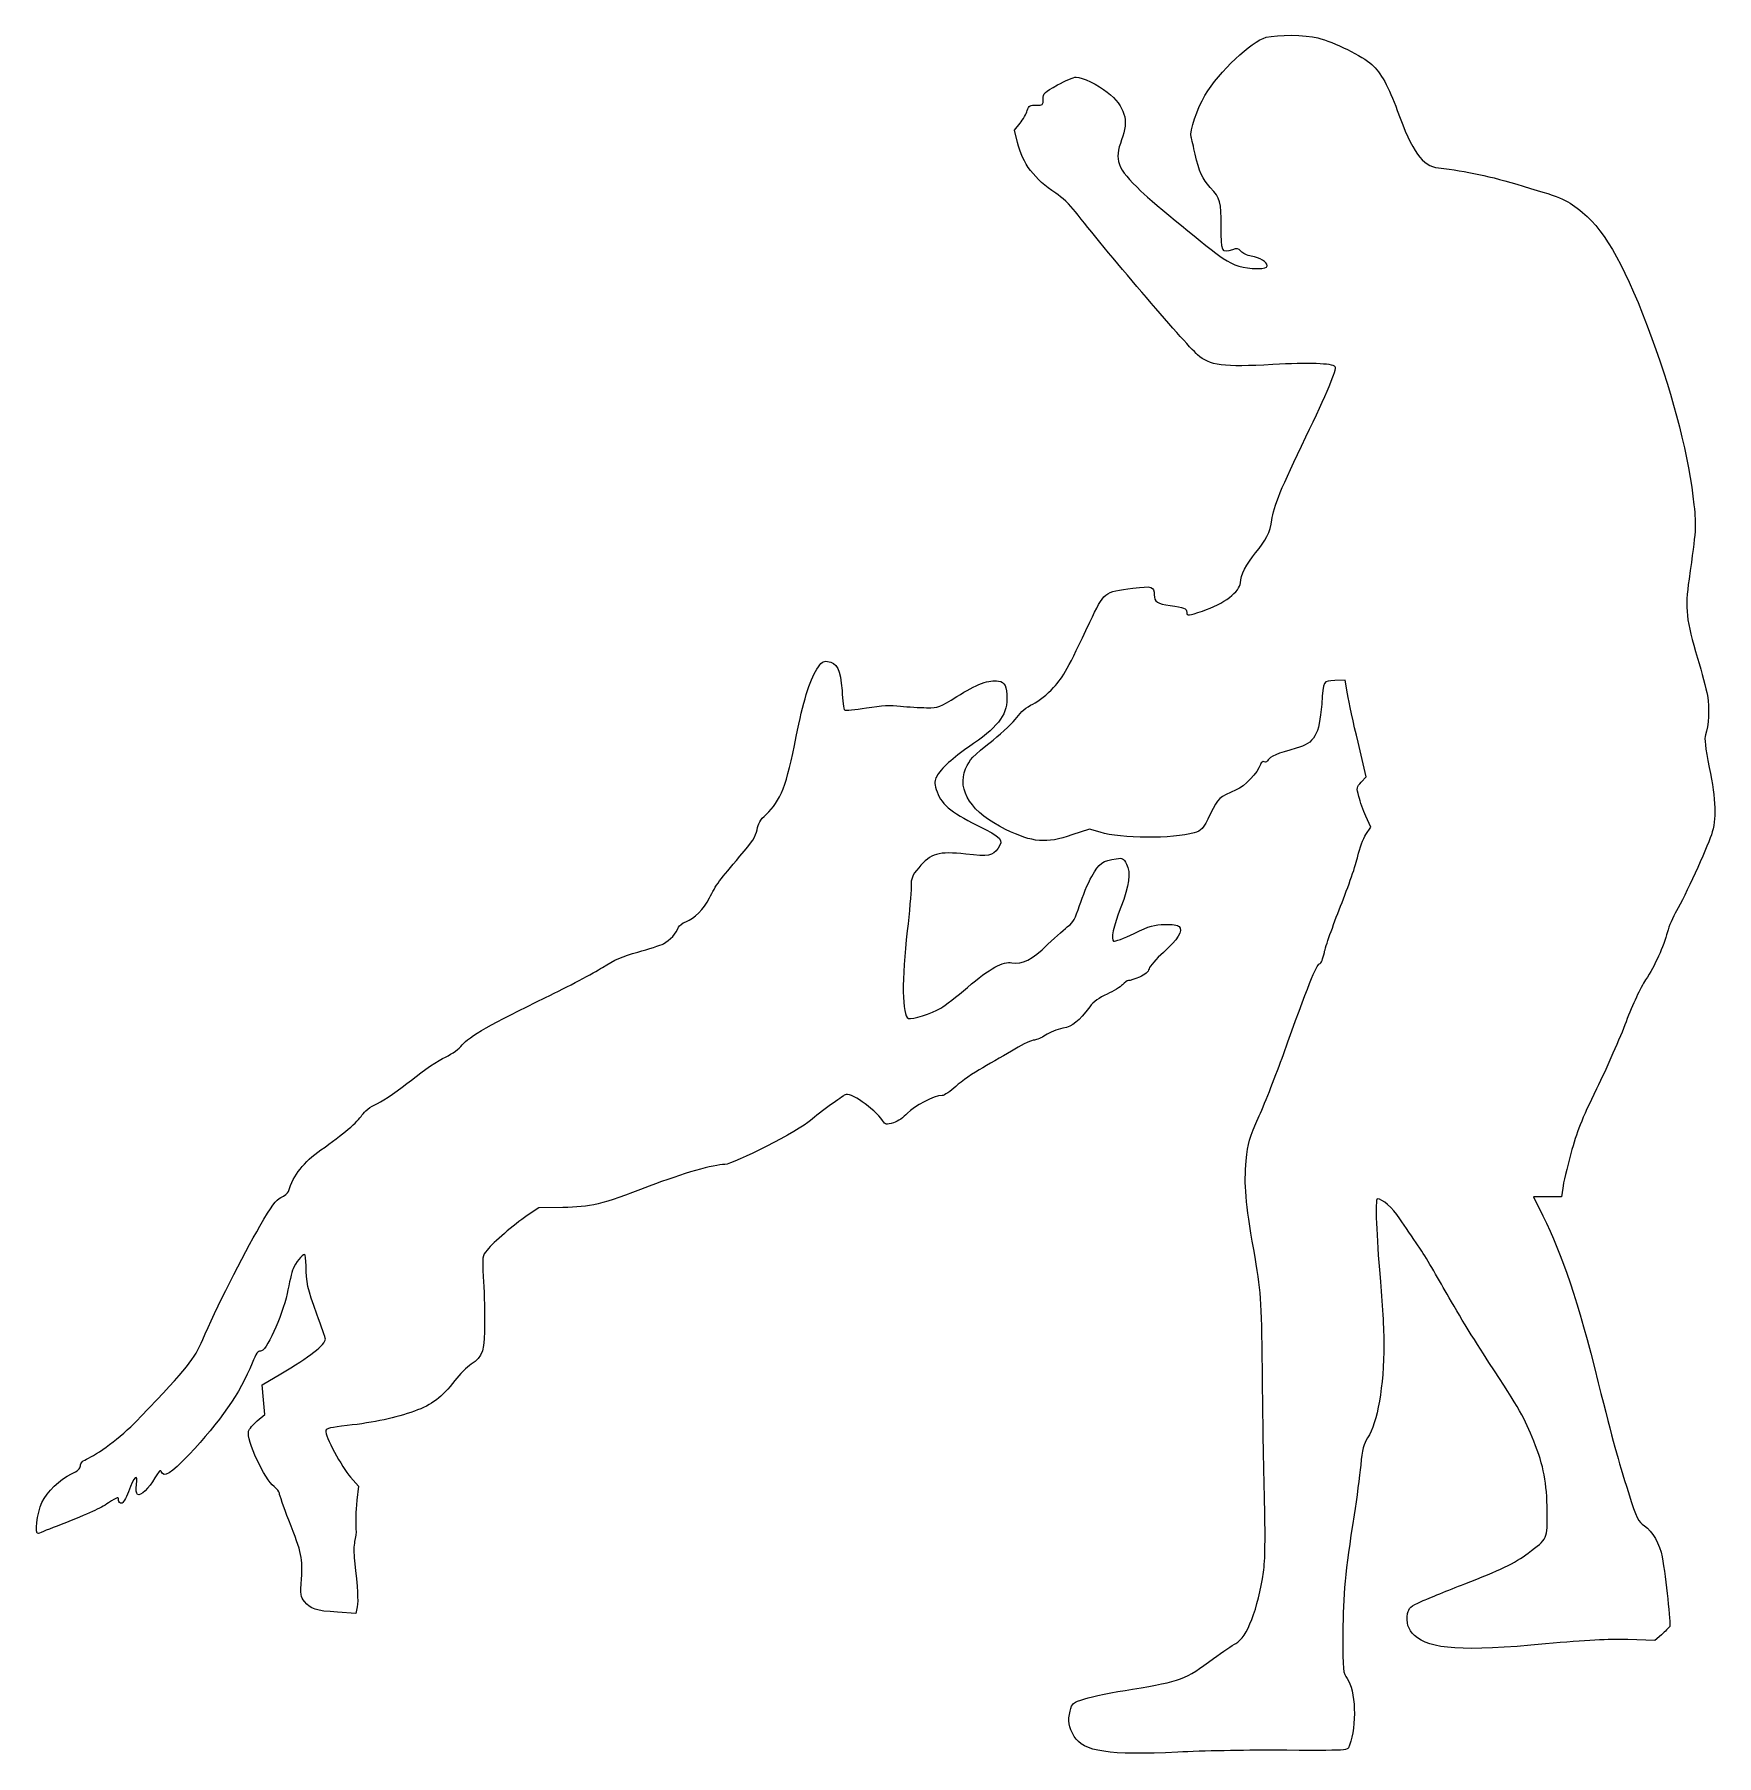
# Model space of a CAD drawing. Header units: centimetres. Extents: x -15.9 to 15.1, y -17.2 to 14.5.
import ezdxf

# ---------------------------------------------------------------- set-up
doc = ezdxf.new("R2010")
doc.units = ezdxf.units.CM
doc.header["$MEASUREMENT"] = 0
doc.layers.add('Layer 1', color=7, linetype='Continuous')

msp = doc.modelspace()

# ---------------------------------------------------------------- linework, layer by layer
at = {"layer": 'Layer 1'}
for points, knots in [([(6.79097, 14.49211), (6.5158, 14.41803), (5.92666, 13.86417), (5.66208, 13.41967), (5.66208, 13.41967), (5.51744, 13.17978), (5.37986, 12.76703), (5.40808, 12.65414), (5.40808, 12.65414), (5.41866, 12.61181), (5.45394, 12.4707), (5.48216, 12.34017), (5.48216, 12.34017), (5.55624, 12.01561), (5.61622, 11.88509), (5.76085, 11.72634), (5.76085, 11.72634), (5.95135, 11.51115), (5.96193, 11.46881), (5.96193, 11.00667), (5.96193, 11.00667), (5.96193, 10.53748), (5.97604, 10.50925), (6.17007, 10.57628), (6.17007, 10.57628), (6.25121, 10.6045), (6.27943, 10.60097), (6.32529, 10.54806), (6.32529, 10.54806), (6.35704, 10.50925), (6.44171, 10.47045), (6.51579, 10.45634), (6.51579, 10.45634), (6.6816, 10.42812), (6.8086, 10.35403), (6.8086, 10.28348), (6.8086, 10.28348), (6.8086, 10.24467), (6.76274, 10.23056), (6.62516, 10.23056), (6.62516, 10.23056), (6.37469, 10.23056), (6.19124, 10.287), (5.99722, 10.41753), (5.99722, 10.41753), (5.72911, 10.6045), (4.72369, 11.42647), (4.4838, 11.65578), (4.4838, 11.65578), (4.0393, 12.08617), (3.98638, 12.22728), (4.12749, 12.60122), (4.12749, 12.60122), (4.26507, 12.96458), (4.19099, 13.21505), (3.86291, 13.47964), (3.86291, 13.47964), (3.69358, 13.6137), (3.40077, 13.75833), (3.28788, 13.75833), (3.28788, 13.75833), (3.24202, 13.75833), (3.09032, 13.69483), (2.94569, 13.61369), (2.94569, 13.61369), (2.69875, 13.47963), (2.68111, 13.462), (2.68111, 13.35263), (2.68111, 13.35263), (2.68111, 13.24327), (2.67405, 13.23974), (2.55411, 13.24327), (2.55411, 13.24327), (2.43769, 13.2468), (2.42005, 13.23269), (2.3883, 13.14096), (2.3883, 13.14096), (2.37066, 13.08452), (2.31069, 12.97868), (2.25424, 12.90813), (2.25424, 12.90813), (2.25424, 12.90813), (2.15546, 12.78113), (2.15546, 12.78113), (2.15546, 12.78113), (2.15546, 12.78113), (2.20838, 12.55535), (2.20838, 12.55535), (2.20838, 12.55535), (2.3001, 12.16729), (2.52235, 11.87096), (2.91394, 11.62049), (2.91394, 11.62049), (3.0233, 11.54993), (3.17852, 11.40177), (3.27377, 11.2783), (3.27377, 11.2783), (3.78177, 10.61861), (5.27755, 8.8653), (5.52802, 8.63952), (5.52802, 8.63952), (5.74674, 8.44196), (6.00074, 8.41021), (6.91444, 8.4596), (6.91444, 8.4596), (7.57061, 8.49841), (8.00452, 8.48429), (8.0645, 8.42079), (8.0645, 8.42079), (8.09978, 8.38551), (7.90575, 7.91632), (7.52122, 7.1261), (7.52122, 7.1261), (7.06966, 6.19477), (6.92503, 5.83493), (6.89328, 5.59857), (6.89328, 5.59857), (6.86506, 5.37279), (6.78745, 5.21757), (6.59695, 4.99179), (6.59695, 4.99179), (6.42762, 4.79071), (6.31826, 4.57551), (6.31473, 4.44146), (6.31473, 4.44146), (6.31473, 4.27918), (6.00781, 4.04988), (5.61976, 3.91935), (5.61976, 3.91935), (5.3587, 3.83116), (5.32695, 3.82763), (5.32695, 3.89466), (5.32695, 3.89466), (5.32695, 3.96874), (5.27756, 3.98991), (5.02003, 4.02166), (5.02003, 4.02166), (4.78367, 4.05341), (4.73075, 4.08869), (4.72722, 4.21569), (4.72722, 4.21569), (4.72369, 4.37444), (4.68841, 4.38502), (4.33564, 4.33916), (4.33564, 4.33916), (3.79942, 4.2686), (3.80647, 4.27566), (3.54189, 3.71474), (3.54189, 3.71474), (3.13267, 2.84691), (3.06564, 2.72343), (2.87161, 2.50824), (2.87161, 2.50824), (2.75519, 2.38124), (2.6035, 2.2613), (2.49061, 2.20485), (2.49061, 2.20485), (2.36714, 2.14488), (2.26836, 2.06021), (2.19428, 1.95791), (2.19428, 1.95791), (2.13431, 1.87324), (1.94028, 1.68627), (1.75684, 1.54163), (1.75684, 1.54163), (1.36878, 1.23119), (1.32645, 1.18532), (1.25237, 1.01246), (1.25237, 1.01246), (1.08656, 0.61382), (1.36173, 0.19754), (1.98968, -0.10585), (1.98968, -0.10585), (2.49768, -0.34927), (2.73051, -0.37043), (3.21029, -0.20816), (3.21029, -0.20816), (3.21029, -0.20816), (3.53485, -0.0988), (3.53485, -0.0988), (3.53485, -0.0988), (3.53485, -0.0988), (3.73241, -0.15877), (3.73241, -0.15877), (3.73241, -0.15877), (4.10283, -0.27519), (5.08355, -0.28224), (5.46102, -0.16935), (5.46102, -0.16935), (5.60566, -0.12702), (5.6233, -0.10585), (5.76088, 0.17637), (5.76088, 0.17637), (5.91257, 0.48329), (5.91963, 0.49034), (6.24066, 0.62087), (6.24066, 0.62087), (6.39588, 0.68437), (6.63577, 0.9419), (6.68516, 1.09359), (6.68516, 1.09359), (6.69927, 1.1324), (6.72749, 1.15356), (6.75572, 1.13945), (6.75572, 1.13945), (6.78394, 1.12887), (6.81922, 1.14651), (6.8298, 1.17473), (6.8298, 1.17473), (6.85097, 1.2347), (7.00619, 1.2982), (7.34133, 1.38992), (7.34133, 1.38992), (7.68352, 1.48517), (7.76819, 1.62981), (7.81405, 2.20484), (7.81405, 2.20484), (7.84933, 2.64581), (7.83522, 2.62817), (8.05747, 2.63876), (8.05747, 2.63876), (8.05747, 2.63876), (8.24797, 2.64582), (8.24797, 2.64582), (8.24797, 2.64582), (8.24797, 2.64582), (8.2903, 2.39182), (8.2903, 2.39182), (8.2903, 2.39182), (8.31147, 2.25071), (8.39966, 1.84854), (8.48433, 1.49929), (8.48433, 1.49929), (8.48433, 1.49929), (8.63602, 0.86429), (8.63602, 0.86429), (8.63602, 0.86429), (8.63602, 0.86429), (8.5443, 0.76551), (8.5443, 0.76551), (8.5443, 0.76551), (8.45611, 0.67379), (8.45258, 0.6632), (8.49844, 0.50093), (8.49844, 0.50093), (8.52313, 0.40921), (8.58311, 0.24693), (8.62897, 0.13757), (8.62897, 0.13757), (8.62897, 0.13757), (8.72069, -0.06351), (8.72069, -0.06351), (8.72069, -0.06351), (8.72069, -0.06351), (8.62897, -0.19757), (8.62897, -0.19757), (8.62897, -0.19757), (8.57958, -0.27518), (8.51255, -0.4551), (8.4808, -0.59974), (8.4808, -0.59974), (8.44905, -0.74438), (8.30441, -1.16066), (8.1633, -1.52049), (8.1633, -1.52049), (8.01866, -1.88385), (7.88461, -2.26838), (7.86344, -2.37421), (7.86344, -2.37421), (7.83875, -2.49415), (7.80347, -2.57529), (7.77172, -2.58235), (7.77172, -2.58235), (7.7188, -2.59293), (7.56358, -2.98099), (7.1085, -4.25099), (7.1085, -4.25099), (6.97797, -4.61788), (6.77689, -5.12941), (6.664, -5.38341), (6.664, -5.38341), (6.47703, -5.80322), (6.45586, -5.8773), (6.42411, -6.21244), (6.42411, -6.21244), (6.38178, -6.64988), (6.41, -6.98502), (6.56169, -7.84933), (6.56169, -7.84933), (6.69927, -8.64661), (6.70633, -8.72422), (6.72044, -10.05419), (6.72044, -10.05419), (6.7275, -10.68566), (6.74161, -11.71577), (6.75925, -12.34725), (6.75925, -12.34725), (6.77689, -13.17628), (6.77336, -13.57844), (6.74161, -13.79364), (6.74161, -13.79364), (6.64636, -14.45686), (6.43117, -15.01072), (6.23361, -15.10597), (6.23361, -15.10597), (6.17011, -15.13772), (5.98667, -15.26119), (5.82086, -15.38466), (5.82086, -15.38466), (5.29522, -15.77272), (5.22467, -15.80094), (4.32508, -15.9491), (4.32508, -15.9491), (3.9723, -16.00554), (3.58072, -16.08316), (3.45019, -16.12549), (3.45019, -16.12549), (3.22088, -16.19957), (3.21736, -16.2031), (3.17855, -16.3548), (3.17855, -16.3548), (3.13269, -16.53119), (3.15386, -16.65113), (3.25263, -16.82047), (3.25263, -16.82047), (3.42196, -17.10269), (3.89469, -17.17325), (5.16469, -17.10975), (5.16469, -17.10975), (5.61272, -17.08858), (6.39941, -17.07094), (6.91447, -17.07447), (6.91447, -17.07447), (8.39614, -17.08153), (8.28678, -17.08858), (8.32911, -16.97922), (8.32911, -16.97922), (8.46317, -16.62644), (8.43847, -15.95969), (8.28325, -15.75155), (8.28325, -15.75155), (8.20564, -15.64924), (8.20211, -15.62455), (8.20564, -14.92252), (8.20564, -14.92252), (8.20917, -14.18874), (8.24445, -13.81833), (8.41025, -12.7353), (8.41025, -12.7353), (8.45964, -12.43544), (8.51256, -12.02269), (8.53372, -11.82161), (8.53372, -11.82161), (8.56194, -11.52528), (8.58664, -11.43355), (8.66072, -11.31714), (8.66072, -11.31714), (8.84064, -11.0455), (8.96058, -10.35758), (8.96058, -9.59558), (8.96058, -9.59558), (8.96058, -9.35216), (8.92883, -8.7983), (8.89002, -8.36086), (8.89002, -8.36086), (8.82299, -7.62003), (8.7983, -6.91447), (8.8371, -6.91447), (8.8371, -6.91447), (8.93588, -6.91447), (9.11227, -7.06969), (9.25338, -7.28136), (9.25338, -7.28136), (9.3451, -7.41894), (9.50032, -7.64119), (9.59205, -7.77878), (9.59205, -7.77878), (9.6873, -7.91284), (9.90955, -8.28678), (10.08947, -8.60781), (10.08947, -8.60781), (10.26586, -8.92884), (10.63275, -9.5215), (10.89733, -9.93073), (10.89733, -9.93073), (11.4653, -10.79504), (11.5535, -10.95026), (11.72283, -11.38065), (11.72283, -11.38065), (11.90627, -11.83573), (11.96625, -12.14971), (11.96977, -12.67182), (11.96977, -12.67182), (11.9733, -13.18335), (11.97683, -13.17982), (11.62052, -13.44088), (11.62052, -13.44088), (11.37358, -13.62785), (11.08783, -13.76544), (10.4493, -14.00885), (10.4493, -14.00885), (10.14591, -14.12527), (9.78961, -14.26991), (9.65908, -14.32988), (9.65908, -14.32988), (9.44741, -14.42513), (9.41919, -14.45335), (9.39802, -14.55566), (9.39802, -14.55566), (9.36627, -14.72147), (9.40508, -14.84847), (9.52502, -14.95783), (9.52502, -14.95783), (9.80371, -15.21889), (10.4246, -15.26122), (11.94155, -15.11658), (11.94155, -15.11658), (12.70708, -15.04602), (13.08808, -15.02486), (13.45849, -15.03544), (13.45849, -15.03544), (13.45849, -15.03544), (13.95238, -15.05308), (13.95238, -15.05308), (13.95238, -15.05308), (13.95238, -15.05308), (14.07585, -14.94725), (14.07585, -14.94725), (14.07585, -14.94725), (14.14288, -14.88728), (14.20991, -14.82025), (14.22754, -14.79556), (14.22754, -14.79556), (14.24871, -14.75675), (14.15698, -13.90303), (14.08996, -13.51145), (14.08996, -13.51145), (14.04763, -13.28567), (13.90652, -13.03167), (13.7654, -12.93995), (13.7654, -12.93995), (13.6384, -12.85528), (13.62429, -12.82001), (13.46554, -12.32612), (13.46554, -12.32612), (13.26446, -11.68759), (13.19037, -11.41243), (12.91168, -10.30118), (12.91168, -10.30118), (12.52362, -8.75954), (12.25904, -7.96579), (11.88862, -7.22496), (11.88862, -7.22496), (11.88862, -7.22496), (11.71576, -6.87924), (11.71576, -6.87924), (11.71576, -6.87924), (11.71576, -6.87924), (11.97329, -6.87924), (11.97329, -6.87924), (11.97329, -6.87924), (11.97329, -6.87924), (12.23082, -6.87924), (12.23082, -6.87924), (12.23082, -6.87924), (12.23082, -6.87924), (12.25551, -6.71696), (12.25551, -6.71696), (12.25551, -6.71696), (12.26609, -6.62877), (12.33312, -6.33949), (12.4072, -6.0749), (12.4072, -6.0749), (12.51303, -5.68332), (12.60123, -5.45401), (12.87992, -4.88604), (12.87992, -4.88604), (13.07042, -4.49798), (13.31384, -3.9406), (13.4232, -3.65132), (13.4232, -3.65132), (13.54667, -3.32676), (13.68778, -3.0269), (13.78303, -2.87874), (13.78303, -2.87874), (13.95942, -2.61416), (14.11464, -2.26843), (14.1852, -1.99327), (14.1852, -1.99327), (14.20989, -1.89449), (14.28398, -1.72163), (14.35453, -1.60521), (14.35453, -1.60521), (14.50622, -1.34768), (14.90134, -0.47985), (14.99659, -0.20468), (14.99659, -0.20468), (15.09184, 0.0846), (15.08126, 0.42326), (14.95778, 1.0371), (14.95778, 1.0371), (14.8837, 1.40399), (14.86253, 1.57685), (14.88722, 1.63682), (14.88722, 1.63682), (14.94719, 1.7991), (14.96483, 2.13424), (14.9225, 2.36001), (14.9225, 2.36001), (14.90133, 2.48348), (14.82019, 2.79393), (14.74258, 3.04793), (14.74258, 3.04793), (14.53091, 3.74643), (14.50622, 3.96162), (14.58383, 4.5049), (14.58383, 4.5049), (14.71436, 5.43271), (14.71789, 5.47151), (14.67555, 5.87368), (14.67555, 5.87368), (14.58736, 6.72387), (14.30513, 7.84571), (13.89944, 8.94285), (13.89944, 8.94285), (13.42672, 10.23049), (13.06336, 10.89371), (12.62238, 11.2606), (12.62238, 11.2606), (12.3331, 11.50402), (12.29077, 11.52166), (11.52877, 11.74743), (11.52877, 11.74743), (10.88671, 11.94146), (10.50571, 12.0226), (9.96596, 12.0861), (9.96596, 12.0861), (9.6661, 12.12138), (9.48618, 12.37538), (9.20749, 13.14091), (9.20749, 13.14091), (9.04874, 13.57835), (8.9041, 13.84294), (8.7383, 13.9911), (8.7383, 13.9911), (8.57249, 14.14279), (8.03627, 14.40738), (7.74347, 14.48146), (7.74347, 14.48146), (7.50711, 14.54143), (7.00616, 14.54496), (6.79097, 14.49204), (6.79097, 14.49204), (6.79097, 14.49204), (6.79097, 14.49211), (6.79097, 14.49211)], [0, 0, 0, 0, 0.00714286, 0.00714286, 0.00714286, 0.00714286, 0.01428571, 0.01428571, 0.01428571, 0.01428571, 0.02142857, 0.02142857, 0.02142857, 0.02142857, 0.02857143, 0.02857143, 0.02857143, 0.02857143, 0.03571429, 0.03571429, 0.03571429, 0.03571429, 0.04285714, 0.04285714, 0.04285714, 0.04285714, 0.05, 0.05, 0.05, 0.05, 0.05714286, 0.05714286, 0.05714286, 0.05714286, 0.06428571, 0.06428571, 0.06428571, 0.06428571, 0.07142857, 0.07142857, 0.07142857, 0.07142857, 0.07857143, 0.07857143, 0.07857143, 0.07857143, 0.08571429, 0.08571429, 0.08571429, 0.08571429, 0.09285714, 0.09285714, 0.09285714, 0.09285714, 0.1, 0.1, 0.1, 0.1, 0.10714286, 0.10714286, 0.10714286, 0.10714286, 0.11428571, 0.11428571, 0.11428571, 0.11428571, 0.12142857, 0.12142857, 0.12142857, 0.12142857, 0.12857143, 0.12857143, 0.12857143, 0.12857143, 0.13571429, 0.13571429, 0.13571429, 0.13571429, 0.14285714, 0.14285714, 0.14285714, 0.14285714, 0.15, 0.15, 0.15, 0.15, 0.15714286, 0.15714286, 0.15714286, 0.15714286, 0.16428571, 0.16428571, 0.16428571, 0.16428571, 0.17142857, 0.17142857, 0.17142857, 0.17142857, 0.17857143, 0.17857143, 0.17857143, 0.17857143, 0.18571429, 0.18571429, 0.18571429, 0.18571429, 0.19285714, 0.19285714, 0.19285714, 0.19285714, 0.2, 0.2, 0.2, 0.2, 0.20714286, 0.20714286, 0.20714286, 0.20714286, 0.21428571, 0.21428571, 0.21428571, 0.21428571, 0.22142857, 0.22142857, 0.22142857, 0.22142857, 0.22857143, 0.22857143, 0.22857143, 0.22857143, 0.23571429, 0.23571429, 0.23571429, 0.23571429, 0.24285714, 0.24285714, 0.24285714, 0.24285714, 0.25, 0.25, 0.25, 0.25, 0.25714286, 0.25714286, 0.25714286, 0.25714286, 0.26428571, 0.26428571, 0.26428571, 0.26428571, 0.27142857, 0.27142857, 0.27142857, 0.27142857, 0.27857143, 0.27857143, 0.27857143, 0.27857143, 0.28571429, 0.28571429, 0.28571429, 0.28571429, 0.29285714, 0.29285714, 0.29285714, 0.29285714, 0.3, 0.3, 0.3, 0.3, 0.30714286, 0.30714286, 0.30714286, 0.30714286, 0.31428571, 0.31428571, 0.31428571, 0.31428571, 0.32142857, 0.32142857, 0.32142857, 0.32142857, 0.32857143, 0.32857143, 0.32857143, 0.32857143, 0.33571429, 0.33571429, 0.33571429, 0.33571429, 0.34285714, 0.34285714, 0.34285714, 0.34285714, 0.35, 0.35, 0.35, 0.35, 0.35714286, 0.35714286, 0.35714286, 0.35714286, 0.36428571, 0.36428571, 0.36428571, 0.36428571, 0.37142857, 0.37142857, 0.37142857, 0.37142857, 0.37857143, 0.37857143, 0.37857143, 0.37857143, 0.38571429, 0.38571429, 0.38571429, 0.38571429, 0.39285714, 0.39285714, 0.39285714, 0.39285714, 0.4, 0.4, 0.4, 0.4, 0.40714286, 0.40714286, 0.40714286, 0.40714286, 0.41428571, 0.41428571, 0.41428571, 0.41428571, 0.42142857, 0.42142857, 0.42142857, 0.42142857, 0.42857143, 0.42857143, 0.42857143, 0.42857143, 0.43571429, 0.43571429, 0.43571429, 0.43571429, 0.44285714, 0.44285714, 0.44285714, 0.44285714, 0.45, 0.45, 0.45, 0.45, 0.45714286, 0.45714286, 0.45714286, 0.45714286, 0.46428571, 0.46428571, 0.46428571, 0.46428571, 0.47142857, 0.47142857, 0.47142857, 0.47142857, 0.47857143, 0.47857143, 0.47857143, 0.47857143, 0.48571429, 0.48571429, 0.48571429, 0.48571429, 0.49285714, 0.49285714, 0.49285714, 0.49285714, 0.5, 0.5, 0.5, 0.5, 0.50714286, 0.50714286, 0.50714286, 0.50714286, 0.51428571, 0.51428571, 0.51428571, 0.51428571, 0.52142857, 0.52142857, 0.52142857, 0.52142857, 0.52857143, 0.52857143, 0.52857143, 0.52857143, 0.53571429, 0.53571429, 0.53571429, 0.53571429, 0.54285714, 0.54285714, 0.54285714, 0.54285714, 0.55, 0.55, 0.55, 0.55, 0.55714286, 0.55714286, 0.55714286, 0.55714286, 0.56428571, 0.56428571, 0.56428571, 0.56428571, 0.57142857, 0.57142857, 0.57142857, 0.57142857, 0.57857143, 0.57857143, 0.57857143, 0.57857143, 0.58571429, 0.58571429, 0.58571429, 0.58571429, 0.59285714, 0.59285714, 0.59285714, 0.59285714, 0.6, 0.6, 0.6, 0.6, 0.60714286, 0.60714286, 0.60714286, 0.60714286, 0.61428571, 0.61428571, 0.61428571, 0.61428571, 0.62142857, 0.62142857, 0.62142857, 0.62142857, 0.62857143, 0.62857143, 0.62857143, 0.62857143, 0.63571429, 0.63571429, 0.63571429, 0.63571429, 0.64285714, 0.64285714, 0.64285714, 0.64285714, 0.65, 0.65, 0.65, 0.65, 0.65714286, 0.65714286, 0.65714286, 0.65714286, 0.66428571, 0.66428571, 0.66428571, 0.66428571, 0.67142857, 0.67142857, 0.67142857, 0.67142857, 0.67857143, 0.67857143, 0.67857143, 0.67857143, 0.68571429, 0.68571429, 0.68571429, 0.68571429, 0.69285714, 0.69285714, 0.69285714, 0.69285714, 0.7, 0.7, 0.7, 0.7, 0.70714286, 0.70714286, 0.70714286, 0.70714286, 0.71428571, 0.71428571, 0.71428571, 0.71428571, 0.72142857, 0.72142857, 0.72142857, 0.72142857, 0.72857143, 0.72857143, 0.72857143, 0.72857143, 0.73571429, 0.73571429, 0.73571429, 0.73571429, 0.74285714, 0.74285714, 0.74285714, 0.74285714, 0.75, 0.75, 0.75, 0.75, 0.75714286, 0.75714286, 0.75714286, 0.75714286, 0.76428571, 0.76428571, 0.76428571, 0.76428571, 0.77142857, 0.77142857, 0.77142857, 0.77142857, 0.77857143, 0.77857143, 0.77857143, 0.77857143, 0.78571429, 0.78571429, 0.78571429, 0.78571429, 0.79285714, 0.79285714, 0.79285714, 0.79285714, 0.8, 0.8, 0.8, 0.8, 0.80714286, 0.80714286, 0.80714286, 0.80714286, 0.81428571, 0.81428571, 0.81428571, 0.81428571, 0.82142857, 0.82142857, 0.82142857, 0.82142857, 0.82857143, 0.82857143, 0.82857143, 0.82857143, 0.83571429, 0.83571429, 0.83571429, 0.83571429, 0.84285714, 0.84285714, 0.84285714, 0.84285714, 0.85, 0.85, 0.85, 0.85, 0.85714286, 0.85714286, 0.85714286, 0.85714286, 0.86428571, 0.86428571, 0.86428571, 0.86428571, 0.87142857, 0.87142857, 0.87142857, 0.87142857, 0.87857143, 0.87857143, 0.87857143, 0.87857143, 0.88571429, 0.88571429, 0.88571429, 0.88571429, 0.89285714, 0.89285714, 0.89285714, 0.89285714, 0.9, 0.9, 0.9, 0.9, 0.90714286, 0.90714286, 0.90714286, 0.90714286, 0.91428571, 0.91428571, 0.91428571, 0.91428571, 0.92142857, 0.92142857, 0.92142857, 0.92142857, 0.92857143, 0.92857143, 0.92857143, 0.92857143, 0.93571429, 0.93571429, 0.93571429, 0.93571429, 0.94285714, 0.94285714, 0.94285714, 0.94285714, 0.95, 0.95, 0.95, 0.95, 0.95714286, 0.95714286, 0.95714286, 0.95714286, 0.96428571, 0.96428571, 0.96428571, 0.96428571, 0.97142857, 0.97142857, 0.97142857, 0.97142857, 0.97857143, 0.97857143, 0.97857143, 0.97857143, 0.98571429, 0.98571429, 0.98571429, 0.98571429, 1, 1, 1, 1]), ([(-1.48872, 2.85044), (-1.6263, 2.62819), (-1.74625, 2.24013), (-1.86972, 1.60513), (-1.86972, 1.60513), (-2.04611, 0.70555), (-2.15547, 0.4198), (-2.42711, 0.16932), (-2.42711, 0.16932), (-2.53294, 0.07054), (-2.57528, -0.00001), (-2.59292, -0.1129), (-2.59292, -0.1129), (-2.61409, -0.23284), (-2.67759, -0.33162), (-2.90689, -0.59973), (-2.90689, -0.59973), (-3.27025, -1.02306), (-3.35492, -1.13595), (-3.47133, -1.36879), (-3.47133, -1.36879), (-3.58069, -1.58046), (-3.73944, -1.74273), (-3.90525, -1.80623), (-3.90525, -1.80623), (-3.96875, -1.83092), (-4.02872, -1.87679), (-4.03931, -1.90854), (-4.03931, -1.90854), (-4.07459, -2.01085), (-4.19806, -2.15196), (-4.31448, -2.21193), (-4.31448, -2.21193), (-4.37445, -2.24015), (-4.58965, -2.31071), (-4.79073, -2.36715), (-4.79073, -2.36715), (-5.06942, -2.44123), (-5.22112, -2.50826), (-5.44337, -2.64937), (-5.44337, -2.64937), (-5.60212, -2.75168), (-6.07484, -3.00215), (-6.49112, -3.20323), (-6.49112, -3.20323), (-7.48243, -3.68301), (-7.90929, -3.92642), (-8.0257, -4.07812), (-8.0257, -4.07812), (-8.08214, -4.1522), (-8.20209, -4.23687), (-8.33614, -4.30037), (-8.33614, -4.30037), (-8.45608, -4.35329), (-8.73831, -4.54379), (-8.96056, -4.7237), (-8.96056, -4.7237), (-9.18281, -4.90009), (-9.46503, -5.09412), (-9.58498, -5.15409), (-9.58498, -5.15409), (-9.72609, -5.22112), (-9.8284, -5.29873), (-9.87426, -5.37281), (-9.87426, -5.37281), (-9.94834, -5.49275), (-10.22351, -5.72559), (-10.6292, -6.01134), (-10.6292, -6.01134), (-10.95023, -6.23712), (-11.13367, -6.46995), (-11.22892, -6.77687), (-11.22892, -6.77687), (-11.2395, -6.80862), (-11.29948, -6.85801), (-11.3665, -6.88976), (-11.3665, -6.88976), (-11.46175, -6.93562), (-11.53936, -7.03793), (-11.75456, -7.4154), (-11.75456, -7.4154), (-12.05795, -7.93751), (-12.57653, -8.96762), (-12.80937, -9.50737), (-12.80937, -9.50737), (-12.96812, -9.87779), (-13.07043, -10.00479), (-13.95237, -10.93259), (-13.95237, -10.93259), (-14.25929, -11.25362), (-14.67909, -11.58523), (-14.91545, -11.69106), (-14.91545, -11.69106), (-15.02128, -11.74045), (-15.06362, -11.77925), (-15.06362, -11.83217), (-15.06362, -11.83217), (-15.06362, -11.88509), (-15.10948, -11.92742), (-15.22943, -11.98386), (-15.22943, -11.98386), (-15.4411, -12.07911), (-15.67393, -12.30842), (-15.77271, -12.5095), (-15.77271, -12.5095), (-15.86443, -12.70353), (-15.91029, -13.10922), (-15.83621, -13.081), (-15.83621, -13.081), (-15.80799, -13.06689), (-15.62102, -12.99281), (-15.4164, -12.91519), (-15.4164, -12.91519), (-14.88018, -12.70352), (-14.71084, -12.62591), (-14.54504, -12.51655), (-14.54504, -12.51655), (-14.37571, -12.40366), (-14.35807, -12.40013), (-14.35807, -12.47069), (-14.35807, -12.47069), (-14.35807, -12.49891), (-14.33338, -12.52361), (-14.30868, -12.52361), (-14.30868, -12.52361), (-14.27693, -12.52361), (-14.22401, -12.43894), (-14.17815, -12.31194), (-14.17815, -12.31194), (-14.07584, -12.02972), (-13.99823, -11.95916), (-14.02646, -12.17788), (-14.02646, -12.17788), (-14.04057, -12.27313), (-14.03352, -12.34721), (-14.01235, -12.36132), (-14.01235, -12.36132), (-13.95591, -12.3966), (-13.79716, -12.24843), (-13.69132, -12.05793), (-13.69132, -12.05793), (-13.62076, -11.93446), (-13.58549, -11.89918), (-13.57138, -11.93799), (-13.57138, -11.93799), (-13.52552, -12.05793), (-13.40557, -11.98738), (-13.05985, -11.62402), (-13.05985, -11.62402), (-12.49188, -11.02783), (-12.12146, -10.4916), (-11.89568, -9.94127), (-11.89568, -9.94127), (-11.82512, -9.76135), (-11.78632, -9.70844), (-11.74399, -9.71902), (-11.74399, -9.71902), (-11.64874, -9.75077), (-11.34182, -9.08402), (-11.25363, -8.66069), (-11.25363, -8.66069), (-11.21482, -8.46666), (-11.16544, -8.25852), (-11.14074, -8.20208), (-11.14074, -8.20208), (-11.09841, -8.09272), (-10.97846, -7.9375), (-10.9326, -7.9375), (-10.9326, -7.9375), (-10.91849, -7.9375), (-10.90438, -8.03275), (-10.90438, -8.14917), (-10.90438, -8.14917), (-10.90438, -8.4455), (-10.87616, -8.5725), (-10.7033, -9.03817), (-10.7033, -9.03817), (-10.61863, -9.26748), (-10.54808, -9.47209), (-10.54808, -9.50031), (-10.54808, -9.50031), (-10.54808, -9.59909), (-10.84441, -9.82839), (-11.37005, -10.13884), (-11.37005, -10.13884), (-11.37005, -10.13884), (-11.71224, -10.34345), (-11.71224, -10.34345), (-11.71224, -10.34345), (-11.71224, -10.34345), (-11.69107, -10.61509), (-11.69107, -10.61509), (-11.69107, -10.61509), (-11.69107, -10.61509), (-11.66638, -10.88673), (-11.66638, -10.88673), (-11.66638, -10.88673), (-11.66638, -10.88673), (-11.80396, -11.00667), (-11.80396, -11.00667), (-11.80396, -11.00667), (-11.88157, -11.07017), (-11.95213, -11.15836), (-11.96271, -11.19717), (-11.96271, -11.19717), (-12.00504, -11.35239), (-11.66638, -12.0897), (-11.49352, -12.2167), (-11.49352, -12.2167), (-11.4406, -12.25551), (-11.39474, -12.31195), (-11.39474, -12.34017), (-11.39474, -12.34017), (-11.39474, -12.36839), (-11.31713, -12.59064), (-11.22188, -12.83759), (-11.22188, -12.83759), (-10.97846, -13.45495), (-10.96082, -13.54315), (-10.98905, -13.91709), (-10.98905, -13.91709), (-11.01022, -14.21342), (-11.00669, -14.24165), (-10.93261, -14.33337), (-10.93261, -14.33337), (-10.82678, -14.47095), (-10.72447, -14.50623), (-10.32583, -14.53093), (-10.32583, -14.53093), (-10.32583, -14.53093), (-9.98364, -14.5521), (-9.98364, -14.5521), (-9.98364, -14.5521), (-9.98364, -14.5521), (-9.96247, -14.43216), (-9.96247, -14.43216), (-9.96247, -14.43216), (-9.9413, -14.31927), (-9.95189, -14.10055), (-10.01186, -13.58197), (-10.01186, -13.58197), (-10.02597, -13.45144), (-10.02597, -13.29269), (-10.00833, -13.22919), (-10.00833, -13.22919), (-9.99069, -13.16216), (-9.98011, -13.05633), (-9.98364, -12.99988), (-9.98364, -12.99988), (-9.99422, -12.7988), (-9.9907, -12.71766), (-9.966, -12.46366), (-9.966, -12.46366), (-9.966, -12.46366), (-9.93778, -12.20966), (-9.93778, -12.20966), (-9.93778, -12.20966), (-9.93778, -12.20966), (-10.08595, -12.04385), (-10.08595, -12.04385), (-10.08595, -12.04385), (-10.2447, -11.86041), (-10.55867, -11.27479), (-10.54103, -11.1866), (-10.54103, -11.1866), (-10.53397, -11.14427), (-10.44225, -11.1231), (-10.14945, -11.09135), (-10.14945, -11.09135), (-9.63439, -11.03491), (-9.25692, -10.95377), (-8.90767, -10.82677), (-8.90767, -10.82677), (-8.57959, -10.70683), (-8.4032, -10.5763), (-8.16331, -10.26233), (-8.16331, -10.26233), (-8.07512, -10.14591), (-7.93753, -10.01186), (-7.85992, -9.96247), (-7.85992, -9.96247), (-7.64825, -9.82841), (-7.60592, -9.69789), (-7.61298, -9.17225), (-7.61298, -9.17225), (-7.61298, -8.92883), (-7.62356, -8.55842), (-7.63767, -8.35028), (-7.63767, -8.35028), (-7.65884, -7.97634), (-7.65884, -7.96928), (-7.56711, -7.85639), (-7.56711, -7.85639), (-7.44011, -7.7047), (-7.08733, -7.40131), (-6.82628, -7.22139), (-6.82628, -7.22139), (-6.82628, -7.22139), (-6.61461, -7.07675), (-6.61461, -7.07675), (-6.61461, -7.07675), (-6.61461, -7.07675), (-6.17364, -7.07322), (-6.17364, -7.07322), (-6.17364, -7.07322), (-5.65506, -7.06616), (-5.4822, -7.02383), (-4.58261, -6.68164), (-4.58261, -6.68164), (-3.95467, -6.44175), (-3.38669, -6.27947), (-3.18561, -6.27947), (-3.18561, -6.27947), (-3.03039, -6.27947), (-1.80978, -5.65505), (-1.60517, -5.46808), (-1.60517, -5.46808), (-1.52756, -5.39752), (-1.36175, -5.27052), (-1.23828, -5.18233), (-1.23828, -5.18233), (-1.11481, -5.09766), (-0.99486, -5.013), (-0.97017, -4.99536), (-0.97017, -4.99536), (-0.8855, -4.93186), (-0.43748, -5.2423), (-0.27873, -5.47161), (-0.27873, -5.47161), (-0.22581, -5.54922), (-0.2117, -5.54922), (-0.07765, -5.51042), (-0.07765, -5.51042), (0.00702, -5.48573), (0.10932, -5.41517), (0.17988, -5.33403), (0.17988, -5.33403), (0.2963, -5.2035), (0.67377, -5.00947), (0.81841, -5.00947), (0.81841, -5.00947), (0.85722, -5.00947), (0.97363, -4.93539), (1.07241, -4.84014), (1.07241, -4.84014), (1.17472, -4.74842), (1.39697, -4.5932), (1.5663, -4.49795), (1.5663, -4.49795), (1.73563, -4.39917), (2.00374, -4.24748), (2.15897, -4.15223), (2.15897, -4.15223), (2.31772, -4.06051), (2.48, -3.98642), (2.5188, -3.98642), (2.5188, -3.98642), (2.56113, -3.98642), (2.65286, -3.94761), (2.72341, -3.89823), (2.72341, -3.89823), (2.79397, -3.84884), (2.9386, -3.7924), (3.04091, -3.77123), (3.04091, -3.77123), (3.23494, -3.7289), (3.33019, -3.65129), (3.54185, -3.37259), (3.54185, -3.37259), (3.60535, -3.2844), (3.71471, -3.20678), (3.85935, -3.13976), (3.85935, -3.13976), (3.97577, -3.08684), (4.10629, -3.00923), (4.14157, -2.9669), (4.14157, -2.9669), (4.18038, -2.92809), (4.22976, -2.89282), (4.25446, -2.89282), (4.25446, -2.89282), (4.27915, -2.89282), (4.36735, -2.86107), (4.45554, -2.82579), (4.45554, -2.82579), (4.56137, -2.77993), (4.61782, -2.73054), (4.63193, -2.6741), (4.63193, -2.6741), (4.64604, -2.62471), (4.76599, -2.49066), (4.89651, -2.37071), (4.89651, -2.37071), (5.15757, -2.1414), (5.2634, -1.96854), (5.18932, -1.89446), (5.18932, -1.89446), (5.16463, -1.86977), (5.05174, -1.85213), (4.92121, -1.85565), (4.92121, -1.85565), (4.72718, -1.85918), (4.64604, -1.88387), (4.35677, -2.02146), (4.35677, -2.02146), (4.1698, -2.11318), (4.00046, -2.17668), (3.9793, -2.1661), (3.9793, -2.1661), (3.92286, -2.13082), (3.97577, -1.89799), (4.11336, -1.53816), (4.11336, -1.53816), (4.26858, -1.13952), (4.30033, -0.90316), (4.21567, -0.74441), (4.21567, -0.74441), (4.16275, -0.63505), (4.14511, -0.62799), (4.0287, -0.64563), (4.0287, -0.64563), (3.78176, -0.68091), (3.71473, -0.72677), (3.57714, -0.97019), (3.57714, -0.97019), (3.50658, -1.10072), (3.40428, -1.34061), (3.35136, -1.50994), (3.35136, -1.50994), (3.27375, -1.74277), (3.22789, -1.82744), (3.15028, -1.88388), (3.15028, -1.88388), (3.09736, -1.92269), (2.9245, -2.07438), (2.76928, -2.22255), (2.76928, -2.22255), (2.46942, -2.51183), (2.29656, -2.60002), (2.10606, -2.56122), (2.10606, -2.56122), (1.94378, -2.52947), (1.69684, -2.66353), (1.28762, -3.0163), (1.28762, -3.0163), (1.09359, -3.18211), (0.87134, -3.35497), (0.79373, -3.40083), (0.79373, -3.40083), (0.62792, -3.49961), (0.26456, -3.6125), (0.19754, -3.5878), (0.19754, -3.5878), (0.08112, -3.54194), (0.07054, -2.86108), (0.17637, -1.97561), (0.17637, -1.97561), (0.21518, -1.63694), (0.24693, -1.27358), (0.24693, -1.16775), (0.24693, -1.16775), (0.24693, -0.99842), (0.26104, -0.96314), (0.38804, -0.81144), (0.38804, -0.81144), (0.61029, -0.54686), (0.75493, -0.50452), (1.25587, -0.56097), (1.25587, -0.56097), (1.68273, -0.60683), (1.74976, -0.59625), (1.84854, -0.45161), (1.84854, -0.45161), (1.9579, -0.29639), (1.92615, -0.26111), (1.46048, -0.02828), (1.46048, -0.02828), (0.97365, 0.21161), (0.78667, 0.37389), (0.70906, 0.63141), (0.70906, 0.63141), (0.67378, 0.75135), (0.67731, 0.79369), (0.71964, 0.8713), (0.71964, 0.8713), (0.7902, 1.00888), (1.03361, 1.23113), (1.30525, 1.41105), (1.30525, 1.41105), (1.83089, 1.76383), (2.01081, 1.98961), (2.01081, 2.30005), (2.01081, 2.30005), (2.01081, 2.54347), (1.97906, 2.60697), (1.85559, 2.62813), (1.85559, 2.62813), (1.68978, 2.65988), (1.4499, 2.57169), (1.09006, 2.34238), (1.09006, 2.34238), (0.77609, 2.1413), (0.75492, 2.13424), (0.53267, 2.13777), (0.53267, 2.13777), (0.40567, 2.13777), (0.19048, 2.15188), (0.05289, 2.16599), (0.05289, 2.16599), (-0.12703, 2.18716), (-0.29636, 2.1801), (-0.57505, 2.13424), (-0.57505, 2.13424), (-0.78672, 2.10249), (-0.96663, 2.08485), (-0.98074, 2.09543), (-0.98074, 2.09543), (-0.99132, 2.10601), (-1.01249, 2.26829), (-1.0266, 2.45526), (-1.0266, 2.45526), (-1.05482, 2.84332), (-1.11832, 2.97384), (-1.29118, 2.99148), (-1.29118, 2.99148), (-1.37937, 2.99854), (-1.4076, 2.97737), (-1.48874, 2.85037), (-1.48874, 2.85037), (-1.48874, 2.85037), (-1.48872, 2.85044), (-1.48872, 2.85044)], [0, 0, 0, 0, 0.00746269, 0.00746269, 0.00746269, 0.00746269, 0.01492537, 0.01492537, 0.01492537, 0.01492537, 0.02238806, 0.02238806, 0.02238806, 0.02238806, 0.02985075, 0.02985075, 0.02985075, 0.02985075, 0.03731343, 0.03731343, 0.03731343, 0.03731343, 0.04477612, 0.04477612, 0.04477612, 0.04477612, 0.05223881, 0.05223881, 0.05223881, 0.05223881, 0.05970149, 0.05970149, 0.05970149, 0.05970149, 0.06716418, 0.06716418, 0.06716418, 0.06716418, 0.07462687, 0.07462687, 0.07462687, 0.07462687, 0.08208955, 0.08208955, 0.08208955, 0.08208955, 0.08955224, 0.08955224, 0.08955224, 0.08955224, 0.09701493, 0.09701493, 0.09701493, 0.09701493, 0.10447761, 0.10447761, 0.10447761, 0.10447761, 0.1119403, 0.1119403, 0.1119403, 0.1119403, 0.11940299, 0.11940299, 0.11940299, 0.11940299, 0.12686567, 0.12686567, 0.12686567, 0.12686567, 0.13432836, 0.13432836, 0.13432836, 0.13432836, 0.14179104, 0.14179104, 0.14179104, 0.14179104, 0.14925373, 0.14925373, 0.14925373, 0.14925373, 0.15671642, 0.15671642, 0.15671642, 0.15671642, 0.1641791, 0.1641791, 0.1641791, 0.1641791, 0.17164179, 0.17164179, 0.17164179, 0.17164179, 0.17910448, 0.17910448, 0.17910448, 0.17910448, 0.18656716, 0.18656716, 0.18656716, 0.18656716, 0.19402985, 0.19402985, 0.19402985, 0.19402985, 0.20149254, 0.20149254, 0.20149254, 0.20149254, 0.20895522, 0.20895522, 0.20895522, 0.20895522, 0.21641791, 0.21641791, 0.21641791, 0.21641791, 0.2238806, 0.2238806, 0.2238806, 0.2238806, 0.23134328, 0.23134328, 0.23134328, 0.23134328, 0.23880597, 0.23880597, 0.23880597, 0.23880597, 0.24626866, 0.24626866, 0.24626866, 0.24626866, 0.25373134, 0.25373134, 0.25373134, 0.25373134, 0.26119403, 0.26119403, 0.26119403, 0.26119403, 0.26865672, 0.26865672, 0.26865672, 0.26865672, 0.2761194, 0.2761194, 0.2761194, 0.2761194, 0.28358209, 0.28358209, 0.28358209, 0.28358209, 0.29104478, 0.29104478, 0.29104478, 0.29104478, 0.29850746, 0.29850746, 0.29850746, 0.29850746, 0.30597015, 0.30597015, 0.30597015, 0.30597015, 0.31343284, 0.31343284, 0.31343284, 0.31343284, 0.32089552, 0.32089552, 0.32089552, 0.32089552, 0.32835821, 0.32835821, 0.32835821, 0.32835821, 0.3358209, 0.3358209, 0.3358209, 0.3358209, 0.34328358, 0.34328358, 0.34328358, 0.34328358, 0.35074627, 0.35074627, 0.35074627, 0.35074627, 0.35820896, 0.35820896, 0.35820896, 0.35820896, 0.36567164, 0.36567164, 0.36567164, 0.36567164, 0.37313433, 0.37313433, 0.37313433, 0.37313433, 0.38059701, 0.38059701, 0.38059701, 0.38059701, 0.3880597, 0.3880597, 0.3880597, 0.3880597, 0.39552239, 0.39552239, 0.39552239, 0.39552239, 0.40298507, 0.40298507, 0.40298507, 0.40298507, 0.41044776, 0.41044776, 0.41044776, 0.41044776, 0.41791045, 0.41791045, 0.41791045, 0.41791045, 0.42537313, 0.42537313, 0.42537313, 0.42537313, 0.43283582, 0.43283582, 0.43283582, 0.43283582, 0.44029851, 0.44029851, 0.44029851, 0.44029851, 0.44776119, 0.44776119, 0.44776119, 0.44776119, 0.45522388, 0.45522388, 0.45522388, 0.45522388, 0.46268657, 0.46268657, 0.46268657, 0.46268657, 0.47014925, 0.47014925, 0.47014925, 0.47014925, 0.47761194, 0.47761194, 0.47761194, 0.47761194, 0.48507463, 0.48507463, 0.48507463, 0.48507463, 0.49253731, 0.49253731, 0.49253731, 0.49253731, 0.5, 0.5, 0.5, 0.5, 0.50746269, 0.50746269, 0.50746269, 0.50746269, 0.51492537, 0.51492537, 0.51492537, 0.51492537, 0.52238806, 0.52238806, 0.52238806, 0.52238806, 0.52985075, 0.52985075, 0.52985075, 0.52985075, 0.53731343, 0.53731343, 0.53731343, 0.53731343, 0.54477612, 0.54477612, 0.54477612, 0.54477612, 0.55223881, 0.55223881, 0.55223881, 0.55223881, 0.55970149, 0.55970149, 0.55970149, 0.55970149, 0.56716418, 0.56716418, 0.56716418, 0.56716418, 0.57462687, 0.57462687, 0.57462687, 0.57462687, 0.58208955, 0.58208955, 0.58208955, 0.58208955, 0.58955224, 0.58955224, 0.58955224, 0.58955224, 0.59701493, 0.59701493, 0.59701493, 0.59701493, 0.60447761, 0.60447761, 0.60447761, 0.60447761, 0.6119403, 0.6119403, 0.6119403, 0.6119403, 0.61940299, 0.61940299, 0.61940299, 0.61940299, 0.62686567, 0.62686567, 0.62686567, 0.62686567, 0.63432836, 0.63432836, 0.63432836, 0.63432836, 0.64179104, 0.64179104, 0.64179104, 0.64179104, 0.64925373, 0.64925373, 0.64925373, 0.64925373, 0.65671642, 0.65671642, 0.65671642, 0.65671642, 0.6641791, 0.6641791, 0.6641791, 0.6641791, 0.67164179, 0.67164179, 0.67164179, 0.67164179, 0.67910448, 0.67910448, 0.67910448, 0.67910448, 0.68656716, 0.68656716, 0.68656716, 0.68656716, 0.69402985, 0.69402985, 0.69402985, 0.69402985, 0.70149254, 0.70149254, 0.70149254, 0.70149254, 0.70895522, 0.70895522, 0.70895522, 0.70895522, 0.71641791, 0.71641791, 0.71641791, 0.71641791, 0.7238806, 0.7238806, 0.7238806, 0.7238806, 0.73134328, 0.73134328, 0.73134328, 0.73134328, 0.73880597, 0.73880597, 0.73880597, 0.73880597, 0.74626866, 0.74626866, 0.74626866, 0.74626866, 0.75373134, 0.75373134, 0.75373134, 0.75373134, 0.76119403, 0.76119403, 0.76119403, 0.76119403, 0.76865672, 0.76865672, 0.76865672, 0.76865672, 0.7761194, 0.7761194, 0.7761194, 0.7761194, 0.78358209, 0.78358209, 0.78358209, 0.78358209, 0.79104478, 0.79104478, 0.79104478, 0.79104478, 0.79850746, 0.79850746, 0.79850746, 0.79850746, 0.80597015, 0.80597015, 0.80597015, 0.80597015, 0.81343284, 0.81343284, 0.81343284, 0.81343284, 0.82089552, 0.82089552, 0.82089552, 0.82089552, 0.82835821, 0.82835821, 0.82835821, 0.82835821, 0.8358209, 0.8358209, 0.8358209, 0.8358209, 0.84328358, 0.84328358, 0.84328358, 0.84328358, 0.85074627, 0.85074627, 0.85074627, 0.85074627, 0.85820896, 0.85820896, 0.85820896, 0.85820896, 0.86567164, 0.86567164, 0.86567164, 0.86567164, 0.87313433, 0.87313433, 0.87313433, 0.87313433, 0.88059701, 0.88059701, 0.88059701, 0.88059701, 0.8880597, 0.8880597, 0.8880597, 0.8880597, 0.89552239, 0.89552239, 0.89552239, 0.89552239, 0.90298507, 0.90298507, 0.90298507, 0.90298507, 0.91044776, 0.91044776, 0.91044776, 0.91044776, 0.91791045, 0.91791045, 0.91791045, 0.91791045, 0.92537313, 0.92537313, 0.92537313, 0.92537313, 0.93283582, 0.93283582, 0.93283582, 0.93283582, 0.94029851, 0.94029851, 0.94029851, 0.94029851, 0.94776119, 0.94776119, 0.94776119, 0.94776119, 0.95522388, 0.95522388, 0.95522388, 0.95522388, 0.96268657, 0.96268657, 0.96268657, 0.96268657, 0.97014925, 0.97014925, 0.97014925, 0.97014925, 0.97761194, 0.97761194, 0.97761194, 0.97761194, 0.98507463, 0.98507463, 0.98507463, 0.98507463, 1, 1, 1, 1])]:
    msp.add_open_spline(points, degree=3, knots=knots, dxfattribs=at)

doc.saveas('drawing.dxf')
